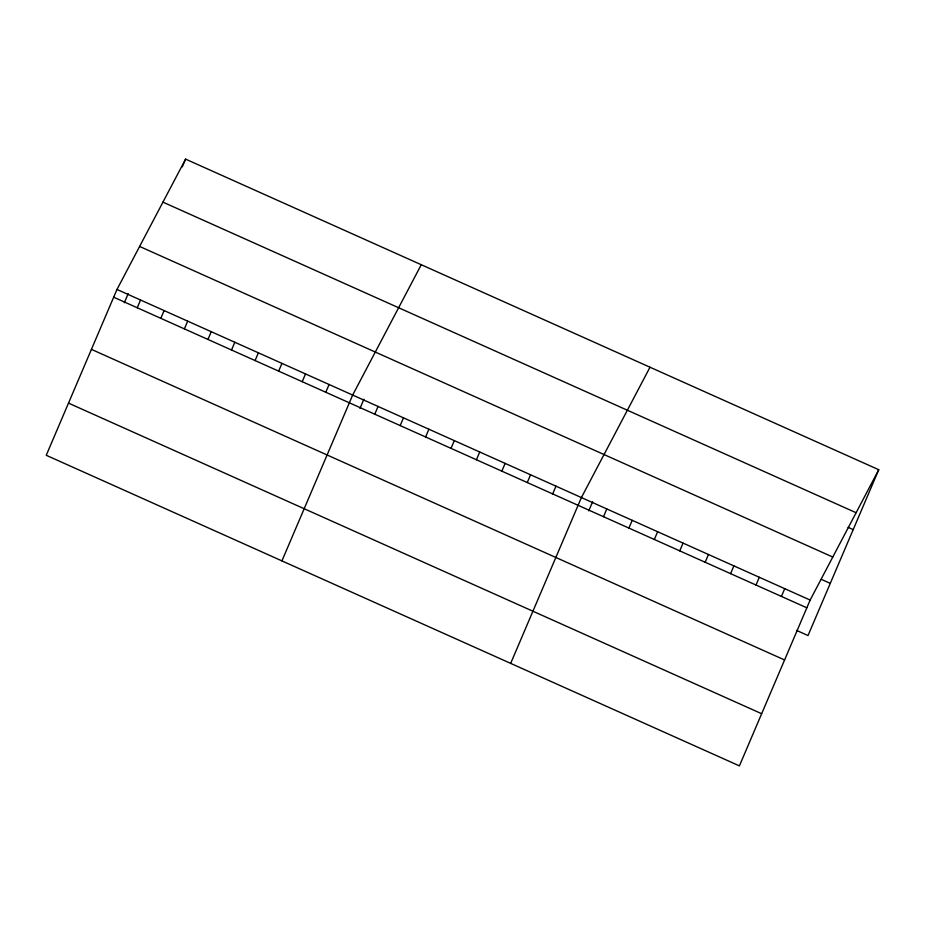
<?xml version="1.0" encoding="UTF-8"?>
<svg xmlns="http://www.w3.org/2000/svg" width="925" height="925" viewBox="0 0 925 925"><rect width="100%" height="100%" fill="white"/><g stroke="black" fill="none" stroke-linecap="round" stroke-linejoin="round"><path stroke-width="1.39" d="M116.978 289.456L46.25 455.285L739.41 765.877L810.138 600.059L878.75 469.715L185.59 159.123L116.978 289.456L810.138 600.059M124.32 302.776L128.217 293.641M182.294 166.858L185.59 159.123M137.247 307.771L140.554 300.024M160.811 318.327L164.118 310.58M184.376 328.884L187.683 321.137M207.952 339.44L211.247 331.705M231.516 350.008L234.823 342.262M255.08 360.565L258.387 352.818M278.645 371.122L281.952 363.386M302.221 381.69L305.516 373.943M325.785 392.246L329.092 384.499M281.928 560.885L352.656 395.067L421.268 264.723M359.998 408.376L363.883 399.242M374.764 414.192L378.071 406.457M400.178 425.581L403.485 417.846M425.592 436.97L428.899 429.223M451.018 448.359L454.314 440.612M476.433 459.748L479.728 452.001M501.847 471.137L505.142 463.39M527.262 482.526L530.568 474.779M552.676 493.915L555.983 486.168M510.669 663.387L581.397 497.558L650.009 367.213M588.739 510.877L592.624 501.743M603.505 516.693L606.812 508.947M628.919 528.082L632.226 520.336M654.333 539.472L657.64 531.725M679.759 550.861L683.055 543.114M705.174 562.25L708.469 554.503M730.588 573.639L733.883 565.892M756.003 585.028L759.309 577.281M781.417 596.417L784.724 588.67M878.75 469.715L808.022 635.544L796.587 630.411M162.95 202.136L856.111 512.727M848.109 527.342L853.197 529.62M139.629 246.443L832.778 557.047M821.377 579.385L830.268 583.374M113.682 297.203L806.831 607.806M91.425 349.373L784.585 659.964M68.496 403.115L761.657 713.718"/></g></svg>
